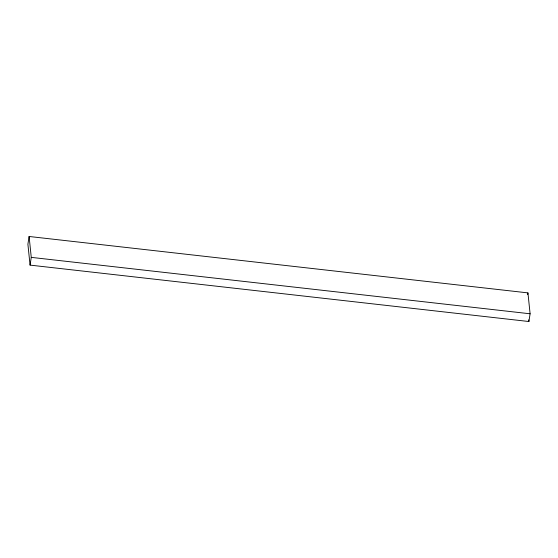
<?xml version="1.0" encoding="UTF-8"?>
<svg xmlns="http://www.w3.org/2000/svg" width="558" height="558" viewBox="0 0 558 558"><rect width="100%" height="100%" fill="white"/><g stroke="black" fill="none" stroke-linecap="round" stroke-linejoin="round"><path stroke-width="0.84" d="M29.107 236.48L27.9 244.216L30.062 265.113L528.893 321.52L530.1 313.784L527.938 292.887L29.107 236.48L31.262 257.371L30.062 265.113M527.673 294.61L527.938 292.887M31.262 257.371L530.1 313.784M528.726 319.853L528.893 321.52"/></g></svg>
